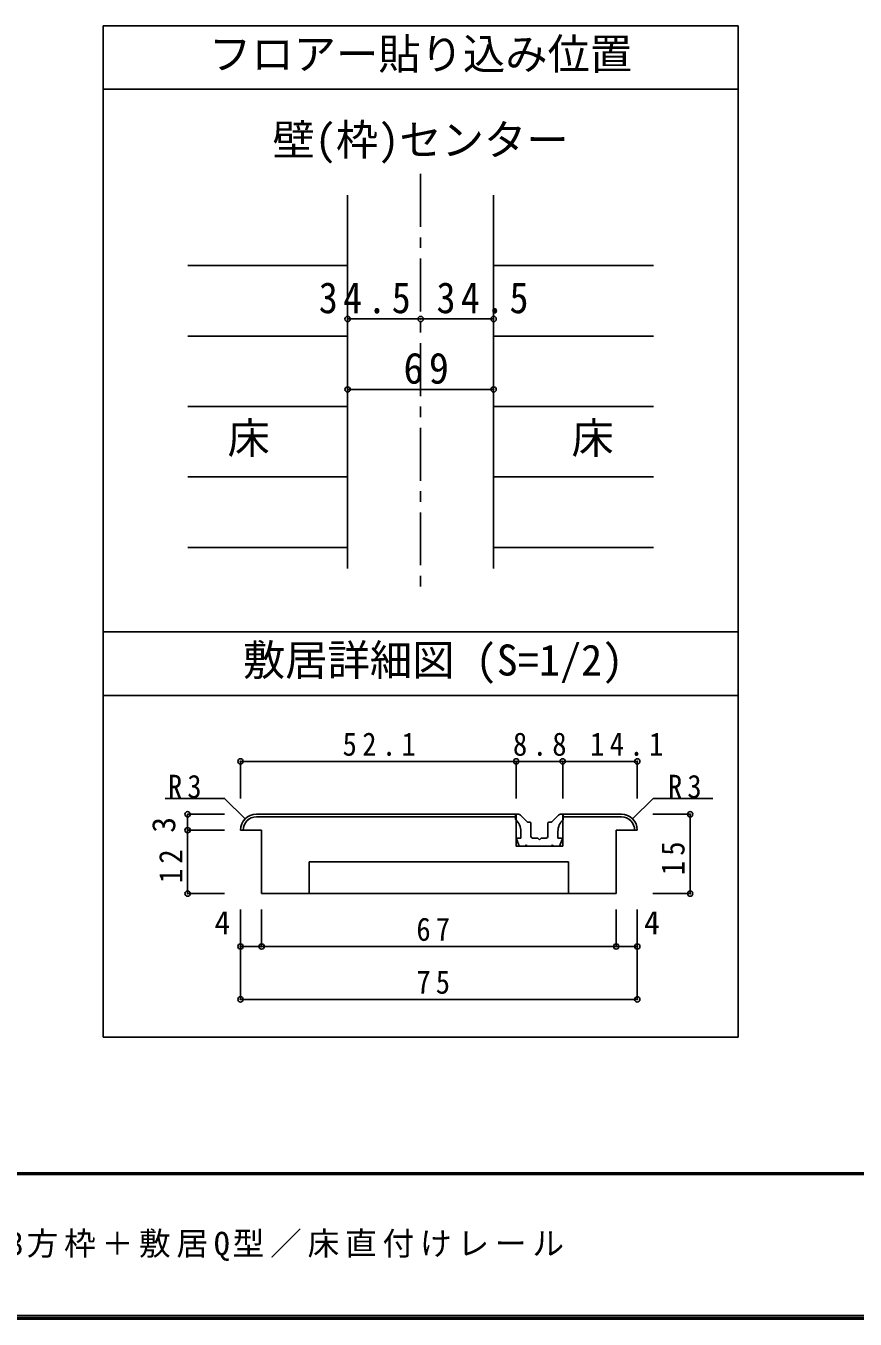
# Model space of a CAD drawing. Units: millimetres, scale not verified, with parts at other scales. Extents: x -973 to 977, y -718 to 696.
# Drawn here: x -440 to -48, y -701 to -90 of the extents above; entities that cross this region are included whole.
import ezdxf
from ezdxf.enums import TextEntityAlignment as Align

# ---------------------------------------------------------------- set-up
doc = ezdxf.new("R2010")
doc.units = ezdxf.units.MM
doc.header["$LTSCALE"] = 5
doc.header["$PDMODE"] = 32
doc.header["$PDSIZE"] = 2.5
doc.linetypes.add('CHAIN1', pattern=[8, 5, -1, 1, -1])
for name, color, linetype in [('0-1_通り芯', 4, 'CHAIN1'), ('0-3_仕上げ', 2, 'Continuous'), ('0-4_枠', 3, 'Continuous'), ('0-A_文字', 7, 'Continuous'), ('0-B_寸法', 7, 'Continuous'), ('1-4_枠', 3, 'Continuous'), ('1-7_金物', 7, 'Continuous'), ('1-B_寸法', 7, 'Continuous'), ('F-1_枠', 6, 'Continuous'), ('F-A_文字', 7, 'Continuous')]:
    doc.layers.add(name, color=color, linetype=linetype)
doc.styles.add('ＭＳ ゴシック', font='')
doc.styles.get('ＭＳ ゴシック').set_extended_font_data('MS Gothic')

msp = doc.modelspace()

# ---------------------------------------------------------------- linework, layer by layer
at = {"layer": '0-1_通り芯'}
msp.add_line((-253.347, -159.5), (-253.347, -356.007), dxfattribs=at)
at = {"layer": '0-3_仕上げ', "color": 4}
for p, q in [((-287.847, -202.801), (-363.347, -202.801)), ((-218.847, -202.801), (-143.347, -202.801)), ((-287.847, -236.103), (-363.347, -236.103)), ((-218.847, -236.103), (-143.347, -236.103)), ((-287.847, -269.404), (-363.347, -269.404)), ((-218.847, -269.404), (-143.347, -269.404)), ((-287.847, -302.706), (-363.347, -302.706)), ((-218.847, -302.706), (-143.347, -302.706)), ((-287.847, -336.007), (-363.347, -336.007)), ((-218.847, -336.007), (-143.347, -336.007))]:
    msp.add_line(p, q, dxfattribs=at)
at = {"layer": '0-4_枠'}
for p, q in [((-287.847, -169.5), (-287.847, -346.007)), ((-218.847, -169.5), (-218.847, -346.007))]:
    msp.add_line(p, q, dxfattribs=at)
at = {"layer": '0-A_文字', "color": 3}
for p, q in [((-403.347, -89.5), (-403.347, -567.5)), ((-103.347, -89.5), (-403.347, -89.5)), ((-103.347, -89.5), (-103.347, -567.5)), ((-103.347, -119.5), (-403.347, -119.5)), ((-103.347, -376.007), (-403.347, -376.007)), ((-103.347, -406.007), (-403.347, -406.007)), ((-103.347, -567.5), (-403.347, -567.5))]:
    msp.add_line(p, q, dxfattribs=at)
at = {"layer": '0-B_寸法', "color": 4}
for p, q in [((-287.847, -228.062), (-253.347, -228.062)), ((-253.347, -228.062), (-218.847, -228.062)), ((-287.847, -261.363), (-218.847, -261.363))]:
    msp.add_line(p, q, dxfattribs=at)
at = {"layer": '0-B_寸法'}
for p in [(-287.847, -228.062), (-253.347, -228.062), (-218.847, -228.062), (-287.847, -261.363), (-218.847, -261.363)]:
    msp.add_point(p, dxfattribs=at)
at = {"layer": '1-4_枠'}
for p, q in [((-330.978, -462.188), (-208.228, -462.188)), ((-330.978, -463.438), (-208.228, -463.438)), ((-186.228, -462.188), (-186.228, -477.188)), ((-186.228, -462.188), (-158.478, -462.188)), ((-186.228, -463.438), (-158.478, -463.438)), ((-328.478, -469.688), (-338.478, -469.688)), ((-328.478, -499.688), (-328.478, -469.688)), ((-160.978, -469.688), (-150.978, -469.688)), ((-160.978, -499.688), (-160.978, -469.688)), ((-183.478, -499.688), (-183.478, -484.688)), ((-160.978, -499.688), (-328.478, -499.688))]:
    msp.add_line(p, q, dxfattribs=at)
for points in [[(-208.228, -462.188), (-208.228, -477.188), (-186.228, -477.188)], [(-305.978, -499.688), (-305.978, -484.688), (-183.478, -484.688)]]:
    msp.add_lwpolyline(points, dxfattribs=at)
for centre, radius, start, end in [((-330.978, -469.688), 7.5, 90, 180), ((-330.978, -469.688), 6.25, 90, 180), ((-158.478, -469.688), 7.5, 0, 90), ((-158.478, -469.688), 6.25, 0, 90)]:
    msp.add_arc(centre, radius, start, end, dxfattribs=at)
at = {"layer": '1-7_金物'}
for p, q in [((-208.478, -462.188), (-207.121, -462.188)), ((-208.478, -464.688), (-208.478, -462.188)), ((-203.073, -465.719), (-206.237, -462.554)), ((-191.384, -465.719), (-188.219, -462.554)), ((-205.978, -473.438), (-205.978, -470.278)), ((-202.542, -465.938), (-201.728, -465.938)), ((-201.228, -472.688), (-201.228, -466.438)), ((-193.228, -472.688), (-193.228, -466.438)), ((-191.914, -465.938), (-192.728, -465.938)), ((-188.478, -473.438), (-188.478, -470.278)), ((-206.728, -477.188), (-207.943, -474.122)), ((-205.978, -473.438), (-207.478, -473.438)), ((-203.978, -477.188), (-203.478, -476.688)), ((-203.478, -476.688), (-202.978, -477.188)), ((-197.228, -474.188), (-196.478, -473.438)), ((-196.478, -473.438), (-193.978, -473.438)), ((-190.978, -476.688), (-191.478, -477.188)), ((-190.478, -477.188), (-190.978, -476.688)), ((-188.478, -473.438), (-186.978, -473.438)), ((-187.728, -477.188), (-186.513, -474.122)), ((-203.978, -477.188), (-206.728, -477.188)), ((-191.478, -477.188), (-202.978, -477.188)), ((-190.478, -477.188), (-187.728, -477.188))]:
    msp.add_line(p, q, dxfattribs=at)
for points in [[(-185.978, -464.688), (-185.978, -462.188), (-187.335, -462.188)], [(-200.478, -473.438), (-197.978, -473.438), (-197.228, -474.188)]]:
    msp.add_lwpolyline(points, dxfattribs=at)
for centre, radius, start, end in [((-207.121, -463.438), 1.25, 45, 90), ((-187.335, -463.438), 1.25, 90, 135), ((-213.478, -470.278), 7.5, 0, 48.19), ((-202.542, -465.188), 0.75, 225, 270), ((-201.728, -466.438), 0.5, 0, 90), ((-192.728, -466.438), 0.5, 90, 180), ((-191.914, -465.188), 0.75, 270, 315), ((-180.978, -470.278), 7.5, 131.81, 180), ((-207.478, -473.938), 0.5, 90, 201.616), ((-200.478, -472.688), 0.75, 180, 270), ((-193.978, -472.688), 0.75, 270, 0), ((-186.978, -473.938), 0.5, 338.384, 90)]:
    msp.add_arc(centre, radius, start, end, dxfattribs=at)
at = {"layer": '1-B_寸法', "color": 4}
for p, q in [((-338.478, -437.188), (-208.228, -437.188)), ((-338.478, -437.188), (-338.478, -454.688)), ((-208.228, -437.188), (-208.228, -454.688)), ((-208.228, -437.188), (-186.228, -437.188)), ((-186.228, -437.188), (-186.228, -454.688)), ((-186.228, -437.188), (-150.978, -437.188)), ((-150.978, -437.188), (-150.978, -454.688)), ((-153.175, -464.385), (-143.478, -454.688)), ((-143.478, -454.688), (-115.238, -454.688)), ((-363.478, -462.188), (-345.978, -462.188)), ((-125.978, -462.188), (-143.691, -462.188)), ((-125.978, -462.188), (-125.978, -499.688)), ((-363.478, -469.688), (-345.978, -469.688)), ((-125.978, -499.688), (-143.691, -499.688)), ((-338.478, -524.688), (-338.478, -507.188)), ((-328.478, -524.688), (-328.478, -507.188)), ((-160.978, -524.688), (-160.978, -507.188)), ((-150.978, -524.688), (-150.978, -507.188)), ((-338.478, -524.688), (-150.978, -524.688)), ((-338.478, -549.688), (-338.478, -524.688)), ((-150.978, -549.688), (-150.978, -524.688)), ((-338.478, -549.688), (-150.978, -549.688))]:
    msp.add_line(p, q, dxfattribs=at)
for points in [[(-336.281, -464.385), (-345.978, -454.688), (-374.015, -454.688)], [(-363.478, -462.188), (-363.478, -499.688), (-345.978, -499.688)]]:
    msp.add_lwpolyline(points, dxfattribs=at)
at = {"layer": '1-B_寸法'}
for p in [(-338.478, -437.188), (-208.228, -437.188), (-186.228, -437.188), (-150.978, -437.188), (-363.478, -462.188), (-125.978, -462.188), (-363.478, -469.688), (-363.478, -499.688), (-125.978, -499.688), (-338.478, -524.688), (-328.478, -524.688), (-160.978, -524.688), (-150.978, -524.688), (-338.478, -549.688), (-150.978, -549.688)]:
    msp.add_point(p, dxfattribs=at)
at = {"layer": 'F-1_枠'}
for p, q in [((976.653, -631.667), (-973.347, -631.667)), ((976.653, -632.5), (-973.347, -632.5)), ((976.653, -699.167), (-973.347, -699.167)), ((976.653, -700), (-973.347, -700)), ((976.653, -700.833), (-973.347, -700.833))]:
    msp.add_line(p, q, dxfattribs=at)

# ---------------------------------------------------------------- texts
at = {"layer": '0-A_文字', "style": 'ＭＳ ゴシック'}
for s, p in [('フロアー貼り込み位置', (-353.347, -114.5)), ('壁(枠)センター', (-323.347, -155.091)), ('床', (-344.597, -296.055)), ('床', (-182.097, -296.055)), ('敷居詳細図 (S=1/2)', (-337.356, -401.007))]:
    msp.add_text(s, height=14.66, dxfattribs=at).set_placement(p, align=Align.BOTTOM_LEFT)
at = {"layer": '0-B_寸法', "char_height": 14.66, "attachment_point": 7, "style": 'ＭＳ ゴシック'}
for s, insert in [('\\T1.28;\\W0.9;34.5', (-301.465, -225.562)), ('\\T1.28;\\W0.9;34.5', (-245.828, -225.562)), ('\\T1.27;\\W0.95;69', (-261.472, -258.863))]:
    msp.add_mtext(s, dxfattribs=dict(at, insert=insert))
at = {"layer": '1-B_寸法', "style": 'ＭＳ ゴシック'}
msp.add_text('3', height=11, rotation=90, dxfattribs=at).set_placement((-365.978, -470.938), align=Align.BOTTOM_LEFT)
for p in [(-350.766, -522.188), (-147.79, -522.188)]:
    msp.add_text('4', height=11, dxfattribs=at).set_placement(p, align=Align.BOTTOM_LEFT)
at = {"layer": '1-B_寸法', "char_height": 11, "attachment_point": 7, "style": 'ＭＳ ゴシック'}
for s, insert in [('\\T1.38;\\W0.9;52.1', (-290.228, -434.688)), ('\\T1.38;\\W0.9;8.8', (-209.728, -434.688)), ('\\T1.38;\\W0.9;14.1', (-173.323, -434.688)), ('\\T1.36;\\W0.9;R3', (-372.765, -454.688)), ('\\T1.36;\\W0.9;R3', (-136.488, -454.688)), ('\\T1.36;\\W0.9;67', (-255.353, -522.188)), ('\\T1.36;\\W0.9;75', (-255.353, -547.188))]:
    msp.add_mtext(s, dxfattribs=dict(at, insert=insert))
at = {"layer": '1-B_寸法', "char_height": 11, "attachment_point": 7, "rotation": 90, "style": 'ＭＳ ゴシック'}
for s, insert in [('\\T1.36;\\W0.9;15', (-128.478, -490.938)), ('\\T1.36;\\W0.9;12', (-365.978, -494.688))]:
    msp.add_mtext(s, dxfattribs=dict(at, insert=insert))
at = {"layer": 'F-A_文字', "insert": (-846.68, -673.333), "char_height": 11, "attachment_point": 7, "style": 'ＭＳ ゴシック'}
msp.add_mtext('\\T1.18;ドレタス\u3000H20片引き戸（レールタイプ）調整枠\u30003方枠＋敷居Q型／床直付けレール', dxfattribs=at)

doc.saveas('drawing.dxf')
